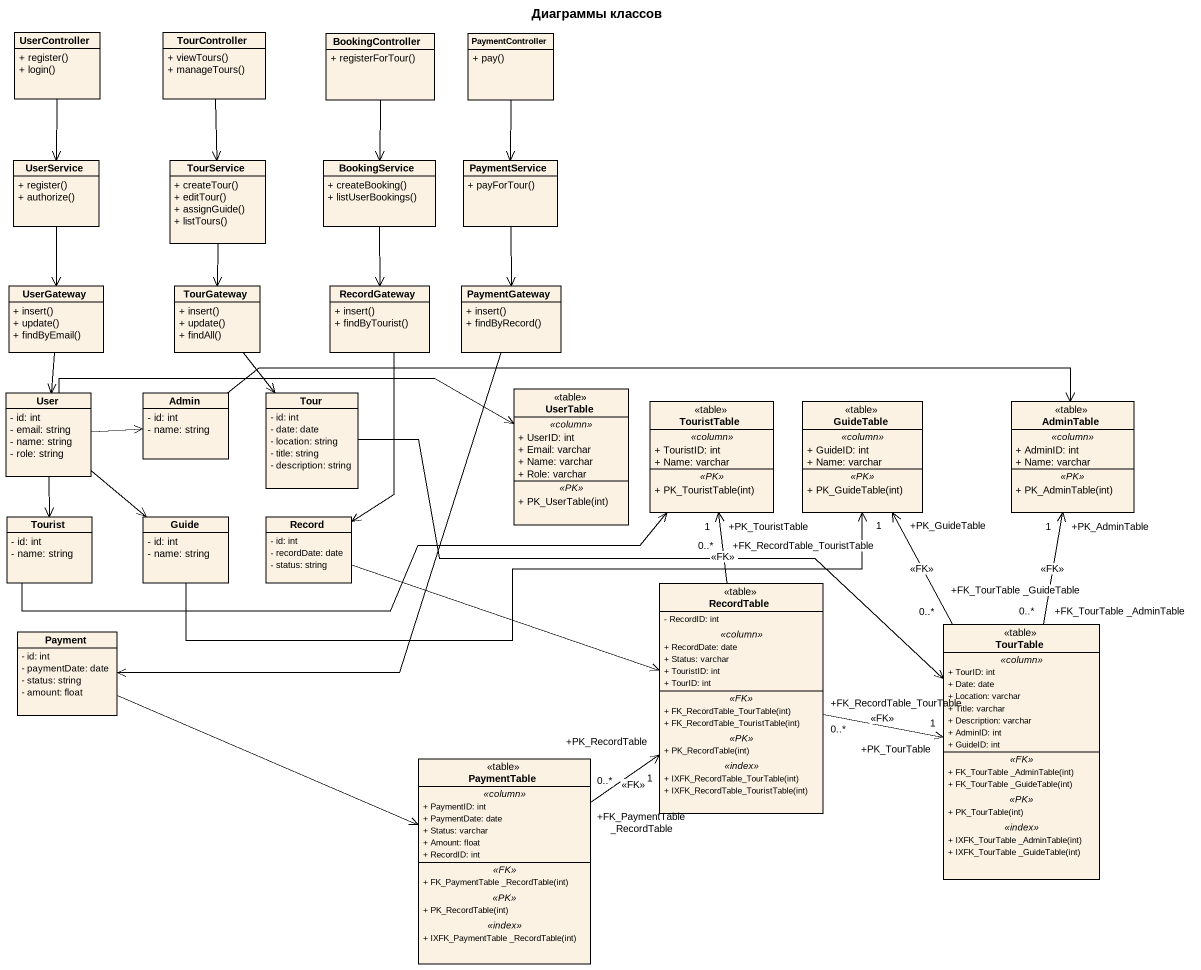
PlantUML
@startuml
title Диаграммы классов
hide circle
hide empty members
skinparam classAttributeIconSize 0
class UserController {
  + register()
  + login()
}
class TourController {
  + viewTours()
  + manageTours()
}
class BookingController {
  + registerForTour()
}
class PaymentController {
  + pay()
}
class UserService {
  + register()
  + authorize()
}
class TourService {
  + createTour()
  + editTour()
  + assignGuide()
  + listTours()
}
class BookingService {
  + createBooking()
  + listUserBookings()
}
class PaymentService {
  + payForTour()
}
class UserGateway {
  + insert()
  + update()
  + findByEmail()
}
class TourGateway {
  + insert()
  + update()
  + findAll()
}
class RecordGateway {
  + insert()
  + findByTourist()
}
class PaymentGateway {
  + insert()
  + findByRecord()
}
class User {
  - id: int
  - email: string
  - name: string
  - role: string
}
class Admin {
  - id: int
  - name: string
}
class Tour {
  - id: int
  - date: date
  - location: string
  - title: string
  - description: string
}
class UserTable <<table>> {
  .. <<column>> ..
  + UserID: int
  + Email: varchar
  + Name: varchar
  + Role: varchar
  .. <<PK>> ..
  + PK_UserTable(int)
}
class TouristTable <<table>> {
  .. <<column>> ..
  + TouristID: int
  + Name: varchar
  .. <<PK>> ..
  + PK_TouristTable(int)
}
class GuideTable <<table>> {
  .. <<column>> ..
  + GuideID: int
  + Name: varchar
  .. <<PK>> ..
  + PK_GuideTable(int)
}
class AdminTable <<table>> {
  .. <<column>> ..
  + AdminID: int
  + Name: varchar
  .. <<PK>> ..
  + PK_AdminTable(int)
}
class Tourist {
  - id: int
  - name: string
}
class Guide {
  - id: int
  - name: string
}
class "Record" as Record_ {
  - id: int
  - recordDate: date
  - status: string
}
class RecordTable <<table>> {
  - RecordID: int
  .. <<column>> ..
  + RecordDate: date
  + Status: varchar
  + TouristID: int
  + TourID: int
  .. <<FK>> ..
  + FK_RecordTable_TourTable(int)
  + FK_RecordTable_TouristTable(int)
  .. <<PK>> ..
  + PK_RecordTable(int)
  .. <<index>> ..
  + IXFK_RecordTable_TourTable(int)
  + IXFK_RecordTable_TouristTable(int)
}
class Payment {
  - id: int
  - paymentDate: date
  - status: string
  - amount: float
}
class TourTable <<table>> {
  .. <<column>> ..
  + TourID: int
  + Date: date
  + Location: varchar
  + Title: varchar
  + Description: varchar
  + AdminID: int
  + GuideID: int
  .. <<FK>> ..
  + FK_TourTable _AdminTable(int)
  + FK_TourTable _GuideTable(int)
  .. <<PK>> ..
  + PK_TourTable(int)
  .. <<index>> ..
  + IXFK_TourTable _AdminTable(int)
  + IXFK_TourTable _GuideTable(int)
}
class PaymentTable <<table>> {
  .. <<column>> ..
  + PaymentID: int
  + PaymentDate: date
  + Status: varchar
  + Amount: float
  + RecordID: int
  .. <<FK>> ..
  + FK_PaymentTable _RecordTable(int)
  .. <<PK>> ..
  + PK_RecordTable(int)
  .. <<index>> ..
  + IXFK_PaymentTable _RecordTable(int)
}
UserController --> UserService
TourController --> TourService
BookingController --> BookingService
PaymentController --> PaymentService
UserService --> UserGateway
TourService --> TourGateway
BookingService --> RecordGateway
PaymentService --> PaymentGateway
UserGateway --> User
TourGateway --> Tour
RecordGateway --> Record_
PaymentGateway --> Payment
User -right-> Admin
User -right-> UserTable
User --> Tourist
User --> Guide
Admin -right-> AdminTable
Tour -right-> TourTable
Tourist -right-> TouristTable
Guide -right-> GuideTable
Record_ -right-> RecordTable
RecordTable "+FK_RecordTable_TouristTable\n0..*" -up-> "+PK_TouristTable\n1" TouristTable : <<FK>>
RecordTable "+FK_RecordTable_TourTable\n0..*" -right-> "+PK_TourTable\n1" TourTable : <<FK>>
Payment -right-> PaymentTable
TourTable "+FK_TourTable _GuideTable\n0..*" -up-> "+PK_GuideTable\n1" GuideTable : <<FK>>
TourTable "+FK_TourTable _AdminTable\n0..*" -up-> "+PK_AdminTable\n1" AdminTable : <<FK>>
PaymentTable "+FK_PaymentTable _RecordTable\n0..*" -up-> "+PK_RecordTable\n1" RecordTable : <<FK>>
@enduml
